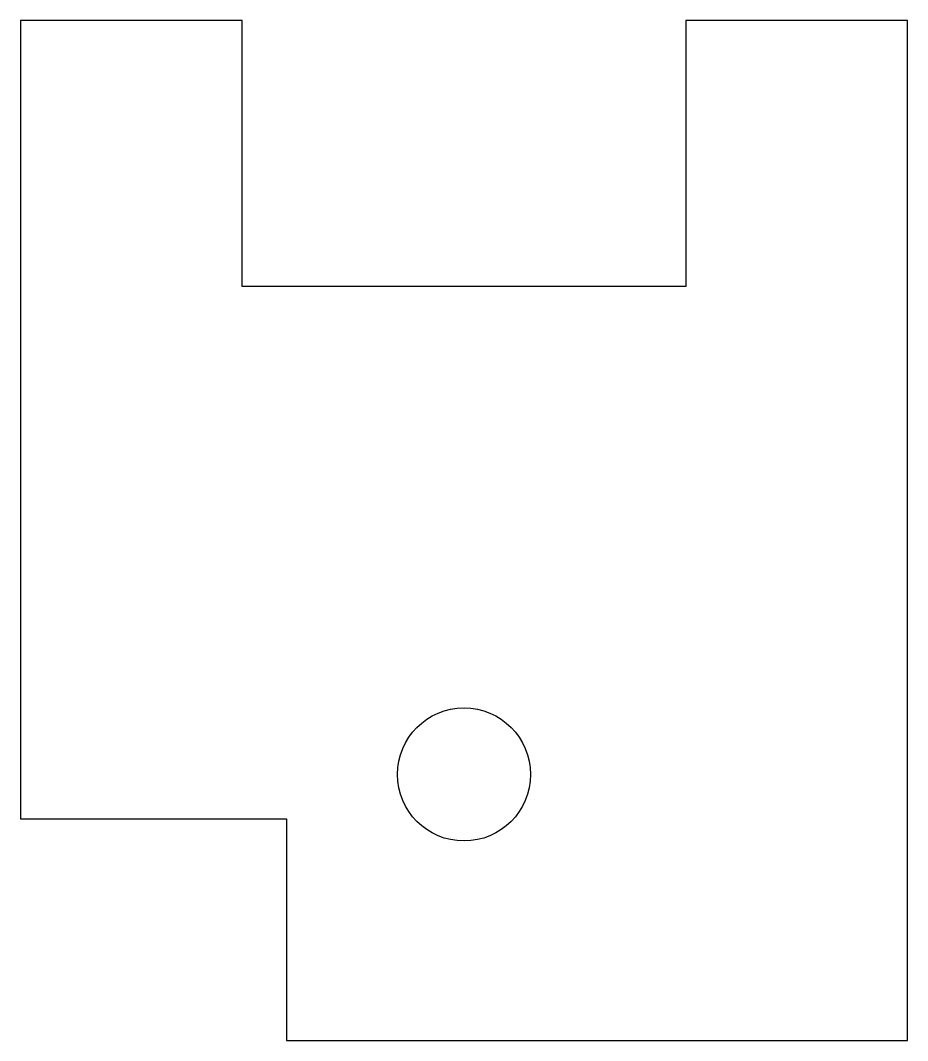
# Model space of a CAD drawing. Header units: millimetres. Extents: x 0 to 20, y -23 to 0.
import ezdxf

# ---------------------------------------------------------------- set-up
doc = ezdxf.new("R2010")
doc.units = ezdxf.units.MM

msp = doc.modelspace()

# ---------------------------------------------------------------- linework, layer by layer
at = {"color": 7, "linetype": 'Continuous', "lineweight": 25}
for p, q in [((0, 0), (0, -18)), ((5, 0), (0, 0)), ((5, -6), (5, 0)), ((20, 0), (15, 0)), ((15, 0), (15, -6)), ((20, -23), (20, 0)), ((15, -6), (5, -6)), ((0, -18), (6, -18)), ((6, -18), (6, -23)), ((6, -23), (20, -23))]:
    msp.add_line(p, q, dxfattribs=at)
msp.add_circle((10, -17), 1.5, dxfattribs=at)

doc.saveas('drawing.dxf')
